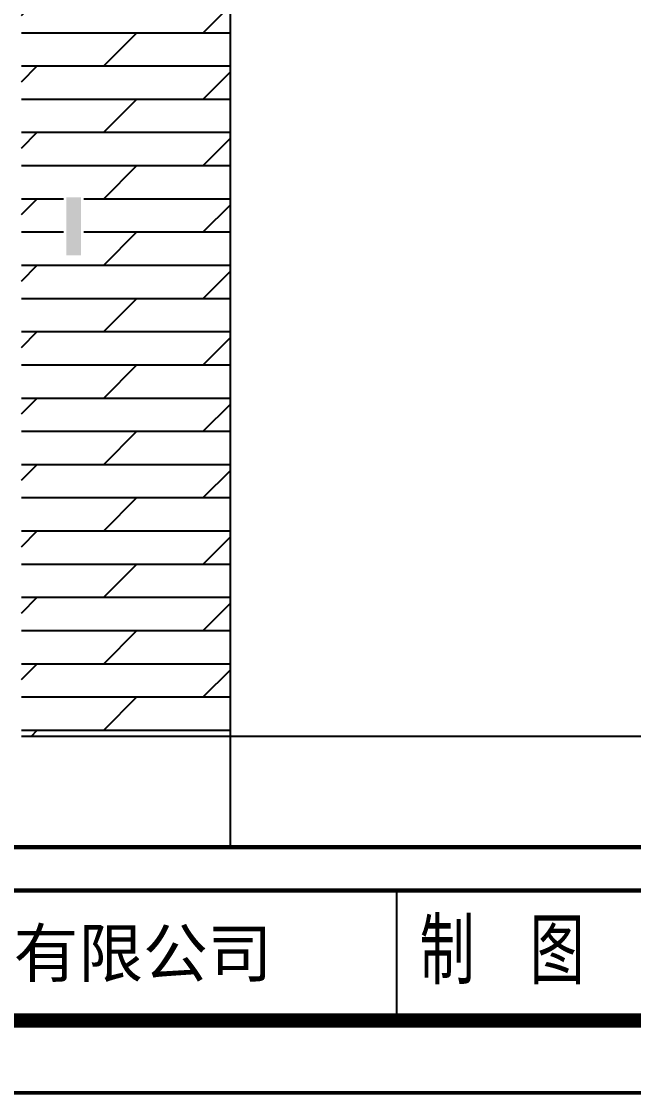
# Model space of a CAD drawing. Header units: millimetres. Extents: x 1264 to 9491, y 619 to 916.
# Drawn here: x 6038.7 to 6081.1, y 618.8 to 693.1 of the extents above; entities that cross this region are included whole.
import ezdxf

# ---------------------------------------------------------------- set-up
doc = ezdxf.new("R2010")
doc.units = ezdxf.units.MM
doc.styles.add('HT', font='simhei.ttf')
doc.styles.add('LZ_FONT', font='simfang.ttf', dxfattribs={"width": 0.7, "height": 8})

# ---------------------------------------------------------------- blocks, each defined once
blk = doc.blocks.new('gkqy3.dwg', base_point=(0, -2))
blk.add_wipeout([(-0.7, -2.2), (0.7, -2.2), (0.7, 2.2), (-0.7, 2.2)])
at = {"color": 7}
blk.add_solid([(-0.5, -2), (0.5, -2), (-0.5, 2), (0.5, 2)], dxfattribs=at)
blk = doc.blocks.new('柱状图图框模板-(昇龙标准).dwg21', base_point=(27, 229))
blk.add_line((123.835, 4.947), (123.835, 13.947))
for points, const_width in [([(0, 0), (210, 0), (210, 297), (0, 297)], 0.25), ([(25, 5), (205, 5), (205, 292), (25, 292)], 1), ([(27, 265), (203, 265), (203, 17), (27, 17)], 0.3)]:
    blk.add_lwpolyline(points, close=True, dxfattribs=dict(const_width=const_width))
at = {"const_width": 0.3}
blk.add_lwpolyline([(25, 14), (205, 14)], dxfattribs=at)
at = {"style": 'LZ_FONT', "width": 0.7}
blk.add_text('制  图', height=4, dxfattribs=at).set_placement((125.403, 7.947))
at = {"style": 'HT'}
blk.add_text('广西昇龙工程勘察设计检测有限公司', height=3.28652, dxfattribs=at).set_placement((43.481, 8.025))

msp = doc.modelspace()

# ---------------------------------------------------------------- hatches: boundary and pattern name
at = {"linetype": 'Continuous'}
h = msp.add_hatch(dxfattribs=at)
h.set_pattern_fill('GKNHY1', scale=0.5, style=0, pattern_type=2)
h.set_pattern_definition([(0, (0, 0), (0, 2.3), []), (45, (0, 0), (4e-16, 4.5999997), [3.252691, -6.5053825])])
h.paths.add_polyline_path([(6038.702, 643.592), (6053.187, 643.592), (6053.187, 799.892), (6038.702, 799.892)])

# ---------------------------------------------------------------- linework, layer by layer
at = {"color": 0}
for points in [[(6053.187, 635.892), (6053.187, 819.892)], [(6053.187, 635.892), (6053.187, 819.892)], [(6053.187, 643.592), (6053.187, 799.892)], [(6053.187, 643.592), (6098.817, 643.592)], [(6038.702, 635.892), (6053.187, 635.892)], [(6053.187, 635.892), (6098.817, 635.892)]]:
    msp.add_lwpolyline(points, dxfattribs=at)
at = {"color": 7, "flags": 128}
msp.add_lwpolyline([(6038.702, 643.592), (6053.187, 643.592)], dxfattribs=at)

# ---------------------------------------------------------------- next in the draw order: block references
msp.add_blockref('gkqy3.dwg', (6042.323, 676.892))

# ---------------------------------------------------------------- next in the draw order: block references
msp.add_blockref('柱状图图框模板-(昇龙标准).dwg21', (5967.883, 847.892))

doc.saveas('drawing.dxf')
